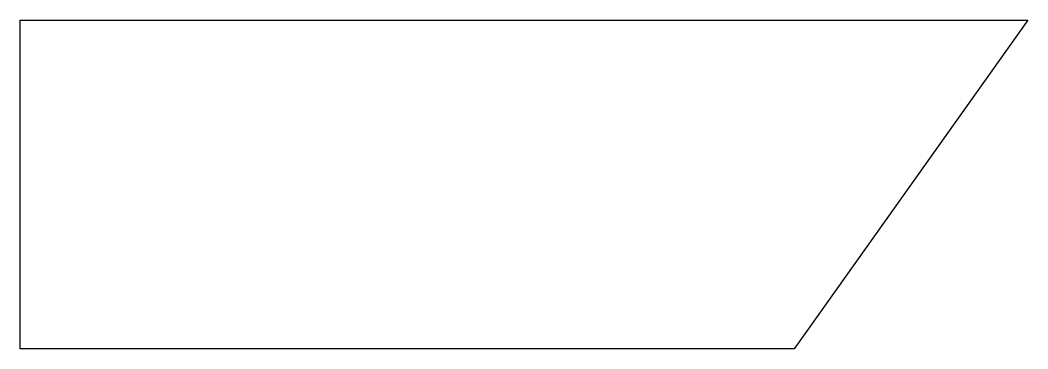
# Model space of a CAD drawing. Header units: inches. Extents: x 0 to 11.9, y 0 to 3.9.
import ezdxf

# ---------------------------------------------------------------- set-up
doc = ezdxf.new("R2010")
doc.units = ezdxf.units.IN
doc.header["$MEASUREMENT"] = 0
doc.layers.add('CUT', color=7, linetype='Continuous')

msp = doc.modelspace()

# ---------------------------------------------------------------- linework, layer by layer
at = {"layer": 'CUT'}
for p, q in [((0, 3.875), (11.863, 3.875)), ((0, 0), (0, 3.875)), ((11.863, 3.875), (9.113, 0)), ((9.113, 0), (0, 0))]:
    msp.add_line(p, q, dxfattribs=at)

doc.saveas('drawing.dxf')
